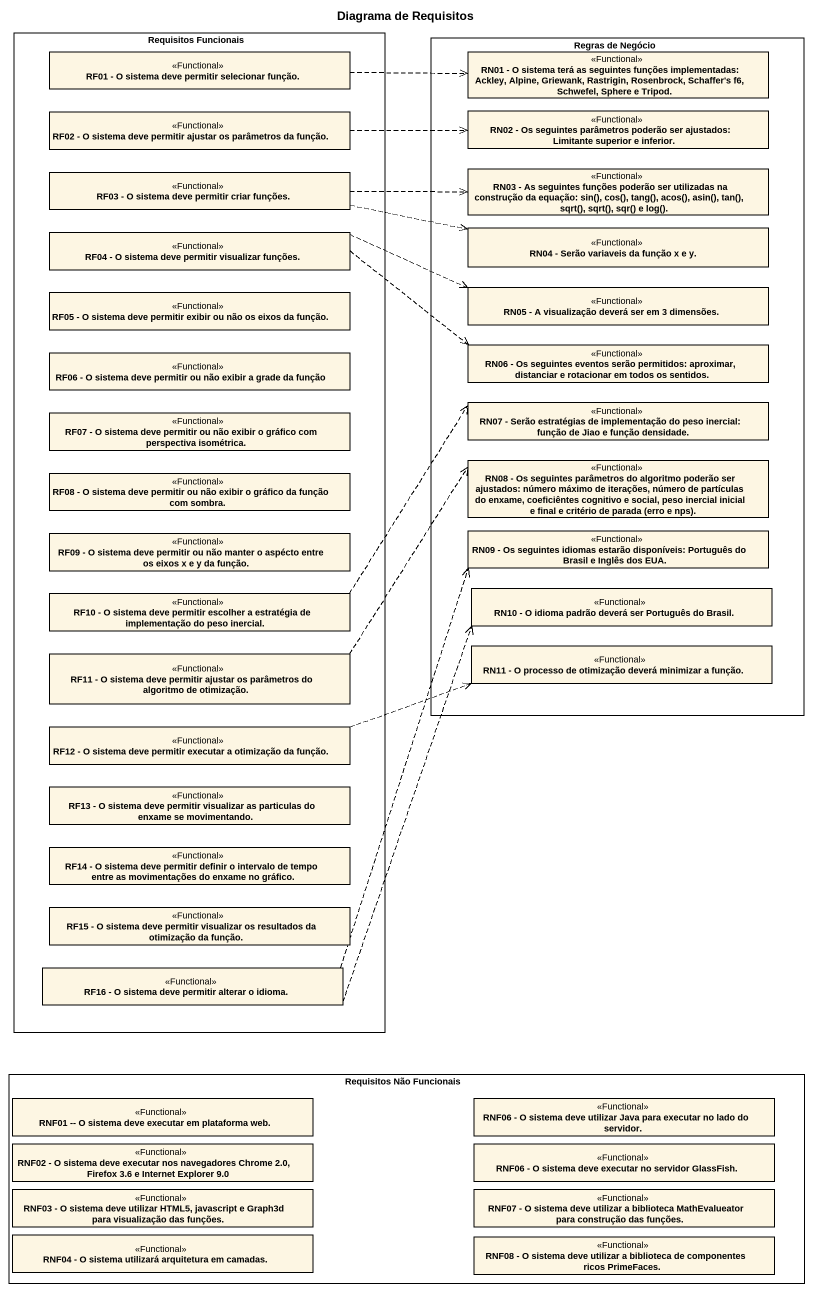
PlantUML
@startuml
title Diagrama de Requisitos
hide circle
hide empty members
rectangle "Requisitos Funcionais" as Requisitos_Funcionais {
  class "RF01 - O sistema deve permitir selecionar função." as RF01_O_sistema_deve <<Functional>>
  class "RF02 - O sistema deve permitir ajustar os parâmetros da função." as RF02_O_sistema_deve <<Functional>>
  class "RF03 - O sistema deve permitir criar funções." as RF03_O_sistema_deve <<Functional>>
  class "RF04 - O sistema deve permitir visualizar funções." as RF04_O_sistema_deve <<Functional>>
  class "RF05 - O sistema deve permitir exibir ou não os eixos da função." as RF05_O_sistema_deve <<Functional>>
  class "RF06 - O sistema deve permitir ou não exibir a grade da função" as RF06_O_sistema_deve <<Functional>>
  class "RF07 - O sistema deve permitir ou não exibir o gráfico com perspectiva isométrica." as RF07_O_sistema_deve <<Functional>>
  class "RF08 - O sistema deve permitir ou não exibir o gráfico da função com sombra." as RF08_O_sistema_deve <<Functional>>
  class "RF09 - O sistema deve permitir ou não manter o aspécto entre os eixos x e y da função." as RF09_O_sistema_deve <<Functional>>
  class "RF10 - O sistema deve permitir escolher a estratégia de implementação do peso inercial." as RF10_O_sistema_deve <<Functional>>
  class "RF11 - O sistema deve permitir ajustar os parâmetros do algoritmo de otimização." as RF11_O_sistema_deve <<Functional>>
  class "RF12 - O sistema deve permitir executar a otimização da função." as RF12_O_sistema_deve <<Functional>>
  class "RF13 - O sistema deve permitir visualizar as particulas do enxame se movimentando." as RF13_O_sistema_deve <<Functional>>
  class "RF14 - O sistema deve permitir definir o intervalo de tempo entre as movimentações do enxame no gráfico." as RF14_O_sistema_deve <<Functional>>
  class "RF15 - O sistema deve permitir visualizar os resultados da otimização da função." as RF15_O_sistema_deve <<Functional>>
  class "RF16 - O sistema deve permitir alterar o idioma." as RF16_O_sistema_deve <<Functional>>
}
rectangle "Regras de Negócio" as Regras_de_Negócio {
  class "RN01 - O sistema terá as seguintes funções implementadas: Ackley, Alpine, Griewank, Rastrigin, Rosenbrock, Schaffer's f6, Schwefel, Sphere e Tripod." as RN01_O_sistema_terá_as <<Functional>>
  class "RN02 - Os seguintes parâmetros poderão ser ajustados: Limitante superior e inferior." as RN02_Os_seguintes <<Functional>>
  class "RN03 - As seguintes funções poderão ser utilizadas na construção da equação: sin(), cos(), tang(), acos(), asin(), tan(), sqrt(), sqrt(), sqr() e log()." as RN03_As_seguintes_funções <<Functional>>
  class "RN04 - Serão variaveis da função x e y." as RN04_Serão_variaveis_da <<Functional>>
  class "RN05 - A visualização deverá ser em 3 dimensões." as RN05_A_visualização_deverá <<Functional>>
  class "RN06 - Os seguintes eventos serão permitidos: aproximar, distanciar e rotacionar em todos os sentidos." as RN06_Os_seguintes_eventos <<Functional>>
  class "RN07 - Serão estratégias de implementação do peso inercial: função de Jiao e função densidade." as RN07_Serão_estratégias_de <<Functional>>
  class "RN08 - Os seguintes parâmetros do algoritmo poderão ser ajustados: número máximo de iterações, número de partículas do enxame, coeficiêntes cognitivo e social, peso inercial inicial e final e critério de parada (erro e nps)." as RN08_Os_seguintes <<Functional>>
  class "RN09 - Os seguintes idiomas estarão disponíveis: Português do Brasil e Inglês dos EUA." as RN09_Os_seguintes_idiomas <<Functional>>
  class "RN10 - O idioma padrão deverá ser Português do Brasil." as RN10_O_idioma_padrão_deverá <<Functional>>
  class "RN11 - O processo de otimização deverá minimizar a função." as RN11_O_processo_de <<Functional>>
}
rectangle "Requisitos Não Funcionais" as Requisitos_Não_Funcionais {
  class "RNF01 -- O sistema deve executar em plataforma web." as RNF01_O_sistema_deve <<Functional>>
  class "RNF06 - O sistema deve utilizar Java para executar no lado do servidor." as RNF06_O_sistema_deve <<Functional>>
  class "RNF02 - O sistema deve executar nos navegadores Chrome 2.0, Firefox 3.6 e Internet Explorer 9.0" as RNF02_O_sistema_deve <<Functional>>
  class "RNF06 - O sistema deve executar no servidor GlassFish." as RNF06_O_sistema_deve_2 <<Functional>>
  class "RNF03 - O sistema deve utilizar HTML5, javascript e Graph3d para visualização das funções." as RNF03_O_sistema_deve <<Functional>>
  class "RNF07 - O sistema deve utilizar a biblioteca MathEvalueator para construção das funções." as RNF07_O_sistema_deve <<Functional>>
  class "RNF04 - O sistema utilizará arquitetura em camadas." as RNF04_O_sistema_utilizará <<Functional>>
  class "RNF08 - O sistema deve utilizar a biblioteca de componentes ricos PrimeFaces." as RNF08_O_sistema_deve <<Functional>>
}
RF01_O_sistema_deve .right.> RN01_O_sistema_terá_as
RF02_O_sistema_deve .right.> RN02_Os_seguintes
RF03_O_sistema_deve .right.> RN03_As_seguintes_funções
RF03_O_sistema_deve .right.> RN04_Serão_variaveis_da
RF04_O_sistema_deve .right.> RN05_A_visualização_deverá
RF04_O_sistema_deve .right.> RN06_Os_seguintes_eventos
RF10_O_sistema_deve .right.> RN07_Serão_estratégias_de
RF11_O_sistema_deve .right.> RN08_Os_seguintes
RF12_O_sistema_deve .right.> RN11_O_processo_de
RF16_O_sistema_deve .up.> RN09_Os_seguintes_idiomas
RF16_O_sistema_deve .up.> RN10_O_idioma_padrão_deverá
@enduml
